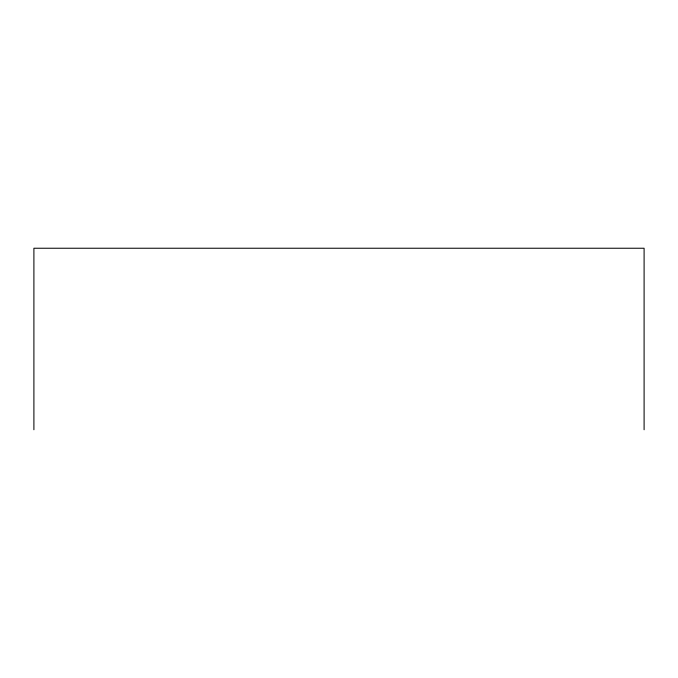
<?xml version="1.0" encoding="UTF-8"?>
<svg xmlns="http://www.w3.org/2000/svg" width="678" height="678" viewBox="0 0 678 678"><rect width="100%" height="100%" fill="white"/><g stroke="black" fill="none" stroke-linecap="round" stroke-linejoin="round"><path stroke-width="1.02" d="M644.1 429.759L644.1 248.241L33.9 248.241L33.9 429.759"/></g></svg>
